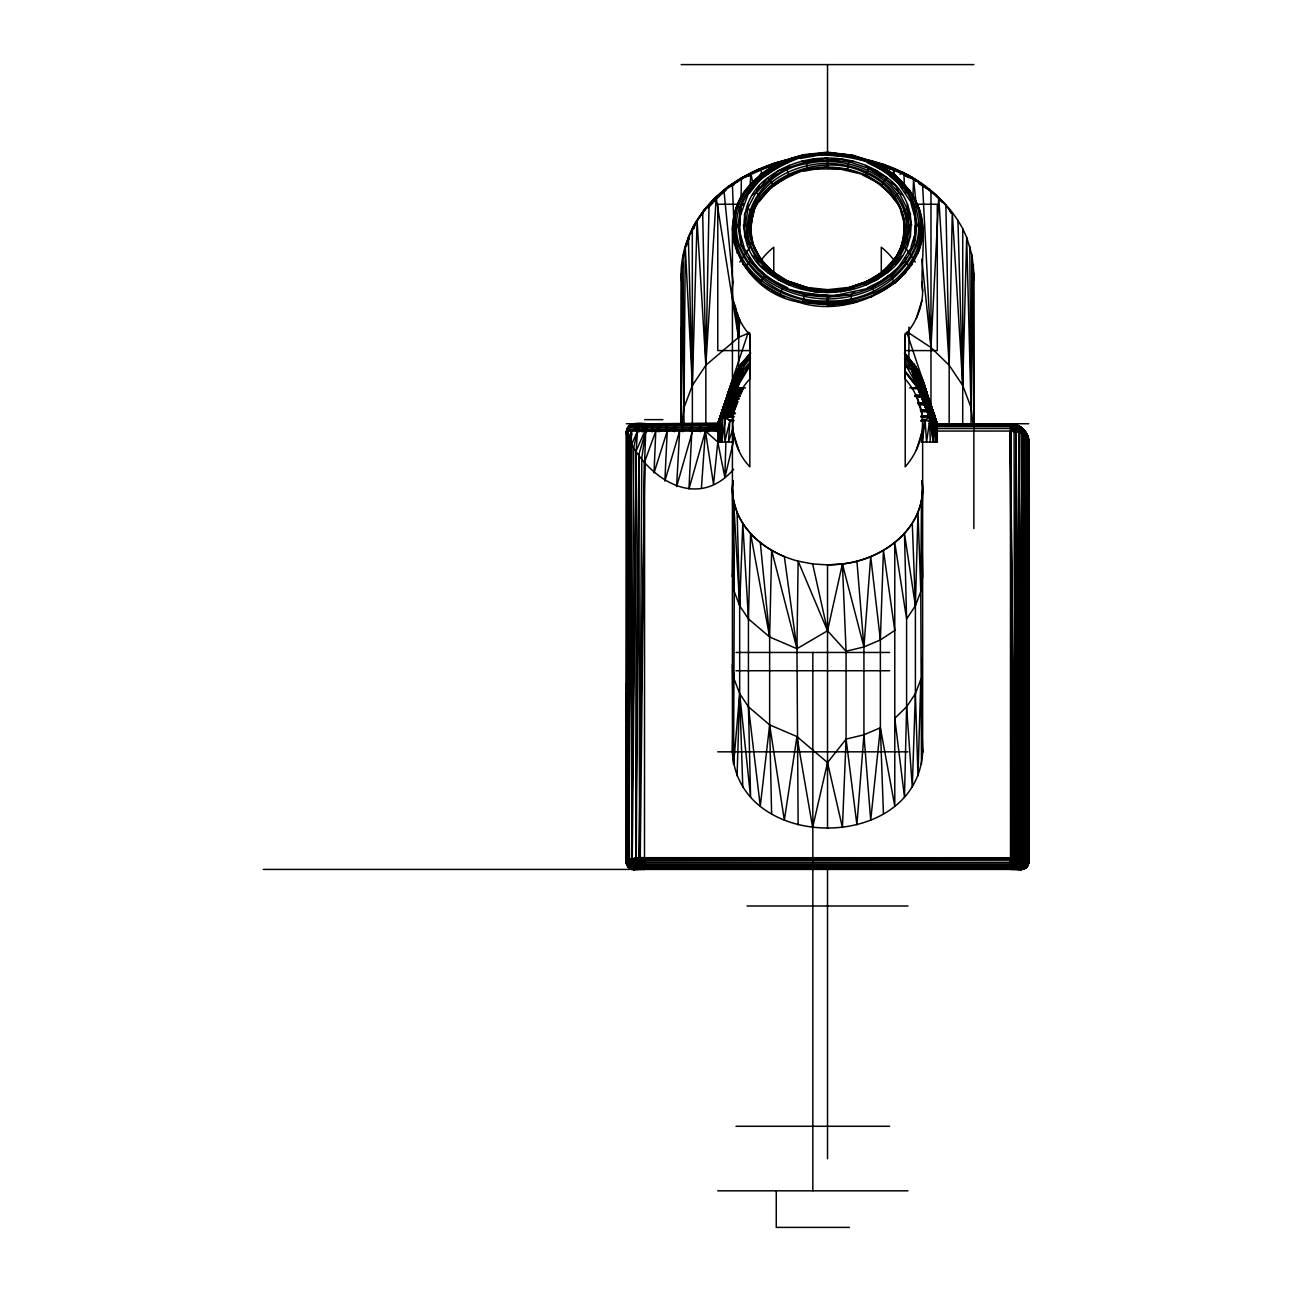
<?xml version="1.0" encoding="UTF-8"?>
<svg xmlns="http://www.w3.org/2000/svg" width="1292" height="1292" viewBox="0 0 1292 1292"><rect width="100%" height="100%" fill="white"/><g stroke="black" fill="none" stroke-linecap="round" stroke-linejoin="round"><path stroke-width="1.5" d="M733.614 469.271C695.564 513.263 643.997 475.585 626.523 434.193L627.605 431.06L635.357 429.17L637.489 431.06L636.165 450.908L632.273 858.857L635.406 865.688L640.816 869.419L638.91 862.975L644.611 462.003L655.771 431.06L659.372 429.17L661.956 423.986C652.024 426.99 625.328 415.733 626.539 434.193L626.329 862.103L628.461 867.271L633.645 869.419L1021.423 869.419L1026.591 867.271L1028.739 862.103L1028.739 442.042C1028.933 432.255 1020.212 423.534 1010.441 423.744L1010.506 869.419M630.318 868.628L627.282 865.382L626.798 861.102L627.605 431.06L630.641 425.892L634.84 423.744L717.787 424.067L720.177 421.127L718.594 421.305L720.581 417.542L719.305 419.189M632.499 869.338L628.413 867.029L626.975 860.94L627.605 431.06L626.572 429.17L709.147 429.17L717.787 428.686L717.787 427.62L627.298 427.394M651.798 423.744L647.13 425.892L636.165 450.908L635.761 858.259L636.601 865.608L638.587 869.419C619.837 860.714 634.114 856.838 644.498 857.71L1010.538 857.743C1015.512 858.582 1031.614 856.499 1027.802 865.575C1020.615 872.859 1032.276 863.314 1027.366 860.456C1024.508 858.938 1021.229 858.55 1018.064 858.13L1016.093 431.593L1014.075 424.519L1010.441 423.744M639.152 431.722L639.169 423.744L638.797 431.722M642.431 431.722L642.447 423.744L641.849 431.722M631.901 434.79L631.368 431.06L628.816 429.17L626.329 431.06L626.329 862.103C626.232 867.772 631.933 869.71 636.585 869.419L634.388 867.756L634.291 865.785L637.004 858.114C643.545 872.326 645.822 872.536 644.498 857.71L644.611 462.003L645.742 431.06L659.372 429.17M646.937 431.722L646.953 423.744L646.113 431.722M681.191 424.228L681.191 273.694C681.368 214.117 736.456 170.076 791.366 160.24M626.523 434.193L626.329 431.819L627.185 436.696L626.329 862.103L628.397 867.158L633.71 869.419L628.51 866.9L627.137 862.862L627.169 436.648L626.329 431.06L717.787 431.06L717.787 429.865L709.147 429.17L705.416 431.06L713.523 484.306L717.787 442.042L717.948 423.744L706.676 423.744L708.274 424.729L708.969 427.394L717.787 426.602L717.964 423.178L731.74 382.981L741.075 363.779L750.555 353.087L739.282 366.88L731.401 382.868L738.346 385.194L750.216 365.475M881.289 275.212L881.289 247.256A76.826 61.435 0 0 1 894.807 261.485M883.518 169.494L883.518 165.489L863.524 160.224M905.224 333.126L905.224 379.04C915.818 391.137 922.553 406.738 922.649 422.92L922.649 752.396C916.496 853.221 738.556 853.221 732.419 752.396L732.419 225.244M930.967 417.994L930.983 190.845L913.541 178.894L883.518 165.489M962.718 423.728L962.734 228.797C954.982 214.068 943.887 201.294 930.983 190.845M971.019 423.534L972.02 255.283L973.829 273.597L973.829 424.228L972.02 255.283L966.691 237.389L962.734 228.797M924.555 385.581C925.96 390.345 929.675 398.84 924.345 404.703L930.902 409.887L935.279 417.752L930.418 411.938L926.057 408.87L927.511 395.158L922.989 385.291L923.667 389.425L921.89 398.469L928.964 404.412L932.727 410.081L929.416 402.765L925.524 398.711L921.454 385.807C927.252 392.397 931.435 401.424 926.429 409.806C929.174 411.954 938.961 419.868 934.875 421.127L937.249 424.228L1013.299 423.97L1017.466 425.359L1019.34 429.412L1018.968 863.185L1016.836 869.419C1034.698 868.708 1022.618 863.799 1010.538 865.398L644.498 865.382L628.413 867.029L633.71 869.419M1027.834 436.389L1028.513 440.314L1025.234 431.286L1026.736 437.051L1026.413 859.971C1026.833 864.348 1024.346 869.645 1019.323 869.419L1021.229 869.048L1022.812 866.011L1023.377 434.273L1021.197 427.232L1010.441 424.051C1019.34 426.295 1029.417 431.173 1028.739 442.042L1028.384 864.364L1028.513 439.167L1026.736 433.724L1021.197 427.232L1013.299 423.97M628.655 436.486L627.605 431.06L627.185 860.779C625.732 865.026 629.721 869.597 634.033 869.419L630.044 868.256L627.121 865.43M626.685 864.364L626.442 861.619L628.413 867.029L634.162 869.419C625.409 871.793 632.046 857.048 627.185 860.779C624.068 864.445 630.641 869.645 634.291 869.419C629.091 869.71 628.752 863.783 628.639 859.971L629.785 442.042L631.368 431.06L635.357 429.17L637.004 425.892L639.847 423.986M652.557 431.722L652.573 423.744L651.539 431.722M659.146 431.722L659.162 423.744L657.951 431.722M666.543 431.722L666.559 423.744L665.267 431.383M674.586 431.722L674.602 423.744L673.18 431.383M683.048 431.722L683.064 423.744L671.743 423.744M691.753 431.722L691.769 423.744L690.235 431.383M700.442 431.722L700.474 423.744L698.94 431.383M708.953 431.722L708.969 423.744L707.467 431.383M717.044 431.722L717.06 423.744L715.623 431.383M1028.674 861.78L1026.591 867.271L1027.624 860.617L1027.495 862.588L1024.362 866.238L1016.836 869.419L1018.774 867.659L1015.464 857.904L1016.093 431.593L1014.075 428.459L1015.044 424.842L1016.093 424.632L1014.721 424.244M626.975 860.94L628.283 439.328L631.368 431.06L631.756 858.986L630.625 863.944L631.449 867.998L634.63 869.419L628.736 866.771L626.539 861.441L626.555 863.718L626.652 861.279L630.044 868.256L635.244 869.419L629.043 866.641L627.67 864.962L627.411 860.617L627.137 862.862L629.043 866.641L634.824 869.419L632.45 869.096L628.025 864.752L627.686 860.456L626.636 863.444L628.413 867.029M681.53 326.682L681.223 424.277L681.643 264.553L684.049 423.534M927.721 413.02C935.86 403.847 924.168 393.721 918.451 386.793L918.451 389.845L921.325 397.048L928.496 403.039L932.646 409.822M932.259 408.66L929.626 406.318L925.233 406.948L927.365 407.965L929.465 413.343C939.914 419.206 936.878 432.126 936.829 442.042L937.184 423.453L937.281 442.042L921.18 442.042M1018.742 425.73L1019.34 426.618L1016.093 431.593L1014.753 862.927L1013.509 868.951L1010.699 868.757L1010.715 858.033L1017.434 858.049L1020.131 860.682C1029.498 858.889 1030.596 868.757 1021.423 869.419L1027.334 866.415L1028.593 861.602L1027.641 435.905L1023.377 429.106L1018.742 432.255L1010.441 431.043L937.281 431.043M937.281 428.54L1014.075 428.459L1017.466 429.865L1018.742 432.255L1021.859 865.898L1020.599 869.032L1018.774 869.419L1025.735 868.014M1025.137 868.369L1017.708 867.626L1014.64 869.419L1015.577 868.967L1014.559 865.446L1010.538 859.099L644.498 859.067L643.787 857.726L644.11 869.419L632.03 867.933L628.493 864.542L627.977 860.294L629.462 866.512L635.018 869.419L632.838 869.08L630.012 866.383L628.283 860.133L627.137 862.862M632.45 869.096L634.453 869.419L630.254 868.192L628.025 864.752L631.578 444.771L637.489 431.06L645.79 429.17M921.858 480.882C927.979 525.892 883.534 560.05 842.4 563.942L827.526 630.787L796.954 648.713L769.644 637.004L748.439 618.933L739.67 605.787L733.598 500.715L737.102 512.326L739.67 605.787L739.67 693.643L733.581 764.299L734.26 591.51L733.598 500.715L732.419 488.828L733.21 480.899M737.102 512.326C747.713 537.601 772.277 554.3 798.133 561.164L827.526 630.787L846.082 651.265L863.928 646.937L880.369 639.928L894.775 630.448L883.437 550.36L880.369 639.928L880.369 727.784L894.791 806.192L894.775 718.32L906.596 706.789L915.398 693.643L920.792 679.382L917.982 775.911L915.398 693.643L915.398 605.787L904.465 533.515L906.596 618.933L894.775 542.592L894.775 718.32L904.481 797.116L906.596 706.789L906.596 618.933L915.398 605.787L920.792 591.526L921.454 500.715L922.617 576.684L920.792 591.526L921.471 764.299M927.834 395.4L914.72 395.643L920.728 395.675L922.278 385.517L924.765 389.199L922.456 399.858L929.384 405.543L934.891 416.589L935.311 434.209M629.705 441.912L631.578 444.771L628.784 862.022L630.658 866.254L637.214 869.419L635.341 867.707L635.163 858.356L632.273 865.995L632.725 867.869L635.486 869.419L633.306 869.064L629.091 864.332L629.834 859.519L627.573 862.588M1027.334 866.415L1028.254 861.102L1027.834 438.634L1023.377 434.273L1018.742 432.255L1018.92 860.553L1020.841 865.785L1019.905 869.015L1018.177 869.419L1025.202 864.138L1026.752 860.133L1026.736 437.051L1027.641 437.423L1025.234 435.582C1023.151 429.283 1016.465 426.344 1010.441 424.987L937.281 424.987L934.746 423.695L937.281 425.859L934.568 423.292L936.409 423.178C940.091 428.25 931.193 421.596 937.281 425.908L934.762 423.744L937.281 425.924L934.972 424.357L937.281 425.746L936.167 424.81M636.165 450.908L631.417 866.124L632.03 867.933L635.745 869.419L633.306 869.064M644.611 462.003L640.251 857.84L641.995 869.419L636.601 865.608L633.387 858.647L631.562 863.767L633.516 867.804L636.003 869.419L630.012 866.383L629.559 861.764L630.27 859.39L631.417 866.124L636.294 869.419L633.855 869.048M736.666 399.971C729.98 398.663 725.07 404.8 722.341 410.081L725.652 402.765L729.544 398.711L733.614 385.807L727.202 395.497L732.435 395.53L733.162 398.469L725.684 405.543L721.469 412.697L722.196 415.41L725.248 418.269L725.862 416.718C716.559 411.567 727.897 400.035 733.727 397.048L731.805 392.493L732.08 385.291L727.541 395.158L729.253 408.369L719.822 417.639M740.817 214.262L749.861 189.536C764.945 173.693 783.921 163.18 804.318 156.106C827.413 153.473 850.394 156.316 872.375 163.276L889.607 175.599L905.207 189.536L908.05 189.359L909.681 190.57C958.083 261.582 862.265 324.211 798.133 301.973C738.523 291.427 706.821 214.65 760.277 175.857L760.455 174.856C813.54 128.99 934.697 160.418 914.171 243.962C886.554 314.392 768.514 314.392 740.897 243.962L739.735 225.244L740.897 206.833C761.263 155.557 828.075 142.669 874.959 162.792C888.864 171.465 903.835 180.622 912.281 195.108C930.821 223.5 919.419 259.676 922.649 291.136C922.553 307.334 915.818 322.919 905.224 335.016L905.224 466.816C915.818 454.719 922.553 439.118 922.649 422.92M898.554 183.965L914.171 206.833L915.334 225.244L914.171 243.962C906.112 254.201 900.266 266.475 890.947 276.117L894.791 283.416L912.281 264.166M733.194 510.841L732.419 576.684L733.113 571.112M1027.802 865.575L1024.475 863.944L1010.538 862.297L644.498 862.281L642.334 857.743C643.981 874.523 640.121 871.018 634.55 858.437L633.516 867.804L636.891 869.419L634.485 869.032M681.272 424.244L681.514 406.205M741.075 393.995L735.035 393.931C726.944 396.902 719.644 407.384 726.54 415.039L722.196 415.41L721.711 416.815L723.795 418.043C726.766 416.46 727.703 413.634 732.467 415.41M728.203 392.461L735.471 392.72L734.534 386.114C729.948 393.204 720.807 402.426 728.107 411.098L734.195 411.066M921.842 716.511L921.939 658.985M733.21 708.097L732.419 752.396L733.194 744.467M735.051 403.928C727.331 402.426 722.212 410.242 720.161 416.589L719.579 442.042L718.158 422.597L717.787 442.042L724.877 477.475L733.323 442.042L717.787 442.042L705.416 431.06L688.959 488.941L692.173 423.744M738.846 317.38L738.475 385.759M741.027 199.065L741.398 179.007M705.852 423.631L705.852 365.232L709.05 204.895M921.842 520.401L922.617 488.828M630.27 859.39L629.559 861.764L636.245 860.52L637.634 858.049L637.86 865.543L639.314 869.419L633.242 865.882L630.448 861.506L630.738 859.245L628.784 862.022L629.01 859.826L628.106 862.297L628.283 860.133M637.634 858.049L635.422 865.688L637.877 869.419L633.516 867.804L629.802 864.138L631.239 859.115L633.242 865.882L637.537 869.419L635.196 869.015M733.581 764.299L732.419 664.54L734.26 679.382L739.67 693.643L750.587 797.116L748.439 706.805L748.439 618.933L750.587 533.531L769.644 637.004L769.644 724.877L771.615 813.944M1021.423 869.419L1026.672 867.077L1028.4 861.279L1026.542 866.916L1020.599 869.419L1026.106 866.674L1028.529 861.441L1026.51 866.884L1022.553 869.338M724.877 477.475L725.878 442.042M969.791 246.239L971.019 407.416L962.718 385.468L966.691 237.389L971.019 407.416L973.118 424.551M692.367 423.728L692.367 385.484L697.082 220.577L705.852 365.232L692.367 385.484L684.049 407.432L681.918 424.551M632.273 858.857L631.449 861.263L632.822 858.744L632.596 863.589L636.358 867.659L640.041 869.419L638.555 867.578L643.061 857.743L644.498 862.281L641.01 867.53L640.557 868.951L641.591 869.419L644.498 863.896L1010.538 863.912L1011.652 862.862L1010.441 431.043L1016.093 431.593L1018.694 858.211L1020.147 863.298L1018.774 867.659L1016.126 869.419L1020.712 867.756L1022.521 863.605L1020.518 858.453L1018.742 432.255L1022.779 858.889L1024.475 863.944L1023.619 867.998L1020.244 869.419L1023.312 869.161L1021.294 869.419C1038.316 863.605 1015.237 862.717 1010.812 862.539L1020.131 860.682L1021.1 858.55L1018.742 432.255L1020.131 860.682L1018.015 863.104L1010.828 865.543M908.825 369.189L909.019 326.957M912.927 198.903L913.541 178.894L916.238 204.992M737.07 775.911L739.67 693.643L748.439 706.805L769.644 724.877L796.954 736.569L827.526 762.571L842.416 827.526L846.082 739.121L846.082 651.265L842.4 563.942L827.526 564.879L812.652 563.942L798.133 561.164L796.954 648.713L798.133 824.748M915.398 693.643L912.281 786.941L906.596 706.789M731.805 392.493L724.941 402.28L724.844 407.933L727.283 413.165L728.704 409.742L734.696 409.758M921.099 411.712L927.139 411.712L929.61 413.795L933.454 423.744L931.984 423.711L933.486 423.841L931.984 423.711L925.524 407.658L928.722 400.762L927.301 396.596L919.468 387.455L909.616 387.907M1017.434 858.049C1020.373 861.118 1015.044 869.5 1016.529 868.967L1017.644 863.072L1016.093 431.593L1016.223 863.008L1013.849 869.419L1021.455 865.85L1026.042 859.826L1026.736 437.051L1027.915 862.878L1026.542 866.916L1020.599 869.419L1026.672 867.077L1013.138 865.398L1011.652 862.862L1011.378 869.419L1018.322 868.999L1019.776 867.707L1021.407 863.444L1019.323 858.292M1028.593 861.602L1028.497 863.718L1027.382 860.456L1027.398 864.962L1025.008 868.256L1021.132 869.419L1026.332 866.771L1027.495 862.588L1026.736 437.051L1027.043 864.752L1024.814 868.192L1020.599 869.419M936.425 421.176L935.489 442.042L932.339 415.507L928.141 414.199L934.487 415.362L930.224 407.933L923.005 401.247L927.575 400.439L929.788 401.247M1028.416 863.427L1028.513 861.441M748.326 332.125L717.787 423.744L717.787 431.06L709.147 429.17L692.528 431.06L676.62 486.567L679.624 431.06L675.199 429.17L667.221 431.06L664.847 481.141L679.624 431.06L692.173 429.17M728.623 409.806C724.085 401.844 727.493 393.075 731.256 385.84C728.72 390.426 724.263 400.165 730.125 406.205L736.133 406.334M973.474 280.913L973.829 273.597M937.281 426.505L1010.441 426.505L1019.34 429.412L1025.864 433.337L1023.377 434.273L1023.829 859.115L1023.038 867.933L1019.808 869.419L1026.106 866.674L1028.174 863.104L1027.786 730.481M682.531 267.751L682.79 262.324M931.613 406.754L924.587 405.204C931.193 386.373 916.529 366.427 904.513 353.087M1010.441 857.323C1008.148 877.333 1014.834 868.838 1013.413 857.775L1010.441 431.043L1011.991 857.759L1010.538 862.297M957.921 220.48L962.718 385.468L949.168 365.248L930.967 347.516L938.751 197.579L949.168 365.248L949.168 423.647M1020.906 869.419L1023.102 869.128L1020.906 869.419C1025.977 869.306 1025.315 863.266 1025.638 859.681L1023.377 434.273L1025.864 433.127L1023.377 429.106M705.852 365.232L716.188 197.66L738.475 337.438L705.852 365.232L702.67 212.55M1018.467 869.419C1023.587 869.322 1025.073 863.589 1024.782 859.39L1023.377 434.273L1023.312 859.002L1023.652 861.296L1028.174 863.104L1027.834 438.634L1028.513 439.167M725.313 401.166L732.063 401.247C728.833 401.392 717.981 417.219 721.469 414.958L729.915 420.449L728.494 442.042L733.242 427.571M724.166 404.606L725.458 403.314L731.514 402.587L729.302 392.106L730.836 384.871L737.684 387.164L735.972 391.46M893.37 177.343L893.919 169.3L894.645 177.279M701.411 488.182L705.416 431.06M909.051 189.795L919.161 208.868C923.086 223.581 923.36 238.875 917.982 253.135M926.848 392.461L920.033 393.931C927.123 396.757 935.004 405.817 929.465 413.343L928.157 414.118L933.728 417.881L936.845 422.468L935.489 442.042C938.073 431.754 936.49 409.096 925.508 407.481M739.848 319.479L738.475 337.438L749.441 332.738M749.893 187.841L750.959 173.871L752.961 183.706M733.129 281.801C730.174 300.971 737.102 320.658 749.845 335.016L749.845 466.816C727.057 442.995 727.057 402.862 749.845 379.04L749.845 333.126M880.369 639.928L870.711 556.577L863.928 646.937L863.928 734.793L856.919 824.748L846.082 739.121L863.928 734.793L880.369 727.784L883.437 813.944M738.685 394.819L734.68 394.803L733.388 393.156L733.904 386.906L730.674 385.84L729.948 387.245M1027.915 862.878L1028.077 860.94L1028.238 863.153M723.52 406.544L730.674 385.84L728.3 394.997L730.465 405.204L729.544 407.658L722.842 409.193L721.001 414.086M737.07 253.135L732.419 229.637L733.581 217.734L737.07 206.122M918.289 404.703L930.886 405.204L927.398 412.358L933.082 413.488L934.891 416.589L932.339 415.507L921.018 416.492L930.24 416.864L933.292 442.042L932.339 415.507L933.583 414.958C936.91 416.105 925.314 416.638 930.127 415.152L932.856 411.066L929.626 406.318L923.069 401.537L928.722 400.762L930.208 403.185L927.995 409.612L926.881 411.066L920.857 411.066M724.893 402.393L725.684 400.052M629.947 868.321L637.424 867.61L640.428 869.419L639.75 867.546L643.787 857.726M853.528 289.23L814.364 291.701L786.408 282.35L768.029 272.822C801.864 298.985 853.204 298.985 887.023 272.822C919.032 250.616 919.032 199.856 887.023 177.666C853.204 151.503 801.864 151.503 768.029 177.666C736.02 199.856 736.02 250.616 768.029 272.822L771.695 271.175L773.214 273.08L760.778 259.321C717.561 193.929 812.846 144.365 866.431 173.548C898.893 186.452 917.562 228.942 894.904 258.545C887.749 271.11 873.699 276.391 862.41 284.369C890.818 274.13 911.877 242.751 901.977 212.55C882.307 163.325 812.345 154.103 773.036 184.917C710.535 238.358 789.993 309.628 851.267 288.068C818.159 294.754 779.334 285.92 757.823 258.012C729.059 219.931 764.412 169.365 806.692 163.664C849.086 153.748 905.724 177.424 908.018 225.825C906.661 266.184 864.509 290.635 827.526 290.183M895.986 257.528L894.274 259.321C903.996 245.738 907.016 228.474 901.977 212.55C895.566 195.496 880.837 184.853 866.06 175.114L839.542 168.961L807.581 168.961C785.342 176.843 761.779 189.133 753.091 212.55L750.458 228.49L751.653 239.246L754.463 248.613M1025.234 859.535L1024.362 866.238L1018.774 869.419L1021.229 869.048L1024.411 866.254L1025.267 864.154L1024.314 859.245L1025.606 866.512L1024.508 868.127L1020.438 869.419M880.369 727.784L870.711 820.178L863.928 734.793M732.855 442.042L733.291 438.053M723.375 415.846L727.041 405.397L730.465 405.204L731.66 402.345C727.444 397.484 727.59 390.152 731.498 385.097L730.287 389.199L732.612 399.858L731.514 402.587M749.861 355.187C739.977 365.232 733.065 378.604 731.74 392.72L733.646 397.387L737.651 397.5M634.55 858.437L632.531 861.053L632.822 858.744M934.197 414.49L931.758 412.293L926.945 411.098L929.61 403.314L926.558 392.332L919.597 392.72L919.016 391.266L919.468 387.455L924.474 385.614L919.516 372.968L913.993 363.779M683.468 257.108C692.334 199.566 750.329 163.18 804.722 156.574M905.191 355.187C917.853 366.444 920.001 383.756 928.56 397.613L926.186 396.579L921.745 398.227L926.235 400.633L931.564 407.238L927.898 413.602L932.13 415.604L933.034 436.373M827.526 297.112L872.375 287.502L889.607 274.889L905.207 261.259L905.757 257.124M928.609 415.378L930.611 416.428L925.153 420.449L922.197 442.042L921.761 438.053M1021.665 858.663L1023.539 863.783L1022.812 866.011L1019.905 869.015L1017.531 869.419L1019.776 867.707L1020.518 858.453M854.658 292.024L850.75 294.673C827.623 296.853 804.722 293.93 782.677 287.502L765.445 274.889L760.455 282.14L760.277 283.416L784.341 297.402M752.558 194.688L756.304 192.508L778.075 170.802L806.24 161.855L840.688 158.787L868.66 168.428L887.023 177.666L883.373 181.881L881.855 186.193L894.274 197.676L898.764 192.508L902.494 194.688M930.902 404.606L929.61 403.314L923.538 402.587L925.766 392.106L924.232 384.871L926.622 391.799L926.186 396.579L923.392 402.345L924.587 405.204M907.549 204.443L906.968 208.367L910.634 235.774L895.598 264.795M934.568 423.292C938.073 423.938 936.975 427.345 937.281 423.744L937.281 442.042M629.995 440.104L631.368 431.06M1011.814 869.419L1010.538 866.722L644.498 866.706L639.572 857.888L638.894 454.429L635.761 858.259L633.71 863.427L635.341 867.707L638.942 869.419L636.358 867.659L639.572 857.888L641.769 458.159L645.742 431.06L638.894 454.429L636.229 860.52L642.415 869.419L644.498 865.382L641.962 860.133L642.334 857.743M747.503 246.029L748.084 242.411L744.418 214.714L759.454 185.693M627.25 865.575L631.562 863.767L644.498 862.281M856.919 301.973C821.97 307.932 789.606 304.282 760.455 282.14C732.047 262.26 724.198 218.671 745.371 190.57L747.018 189.359L749.861 189.536M749.295 257.124L749.861 261.259L765.445 274.889C754.011 267.202 749.15 254.007 740.897 243.962L737.845 225.389L740.897 206.833L744.03 203.538M789.331 285.193L759.454 264.795L748.084 242.411L743.385 225.244L745.29 225.389L748.084 208.367L747.503 204.443M907.549 246.029L906.968 242.411L909.778 225.389L911.668 225.244L906.968 208.367L895.598 185.693L868.66 168.428L865.737 165.295M919.161 248.129L922.391 228.49L920.502 226.536L915.334 225.244L914.171 243.962L919.161 248.129L904.481 274.34M1020.244 869.419L1023.926 868.03L1027.14 864.8L1026.752 860.133L1026.009 866.641L1022.618 869.096M734.437 410.404L726.508 411.05L722.373 415.362C718.029 415.475 724.844 415.007 725.587 417.542L721.776 442.042L720.161 416.589C722.535 410.048 728.736 403.346 736.424 405.607M905.094 371.773L917.368 387.164L918.983 391.315L926.186 396.579L929.513 401.101L930.741 404.138L928.302 402.539L917.675 403.039L923.715 403.136L925.524 407.658L932.226 409.193L928.367 414.797M882.032 272.079L894.904 258.545L898.764 258.271L887.023 272.822L882.549 271.433L881.855 273.08L866.06 281.882L847.471 288.035L867.013 281.22L868.66 282.35L876.993 279.67L902.494 255.784M728.026 393.01L731.094 384.951L730.287 389.199L729.237 389.376M931.516 415.943L933.422 415.233L934.746 416.169C932.679 409.968 927.543 402.426 920.001 403.928M932.339 415.507L935.763 419.206L933.357 416.815L929.19 416.718C932.307 415.846 940.075 421.757 934.294 422.532L937.265 425.181L924.378 385.84L925.12 387.245M934.584 415.911L933.938 414.28L934.181 415.475L926.348 409.742L932.856 411.066L933.632 412.794L930.078 411.114L927.139 411.712L931.112 413.925L933.551 420.498C925.201 420.255 943.515 415.039 929.465 413.343L928.528 415.039L933.987 416.105L936.216 420.562L934.423 419.835L937.281 424.729L927.721 397.839L921.89 398.469L924.604 400.665M681.578 431.383L683.064 423.744M936.232 423.744L937.249 424.939L935.279 422.274L937.281 425.633L936.635 423.647L937.249 424.745L934.778 423.841L937.265 425.585L935.553 420.675M735.293 408.433L729.253 408.369L720.888 415.475L727.687 407.965L735.842 407.045M1014.252 869.419L1016.594 867.578L1012.718 857.759L1010.441 431.043L1014.107 857.823L1017.708 867.626L637.424 867.61L640.945 857.807L641.962 860.133L644.498 860.633L1011.636 860.133L1023.652 861.296M718.643 421.176L719.579 442.042L719.709 418.511L718.837 420.562L720.645 419.835L717.803 423.744L717.803 425.165L721.614 414.538L729.964 406.463L728.607 405.478L729.512 403.12L730.981 403.911L728.833 400.633L727.638 394.189M634.937 860.666L636.391 858.179L636.245 860.52L640.444 860.197L640.945 857.807M729.56 389.134L730.836 384.871M926.703 406.253L924.943 406.205L928.011 398.695L927.317 394.577L914.72 395.497M1016.126 869.419L1019.646 865.705L1017.579 860.391L1018.064 858.13L1018.92 860.553M937.281 424.907L935.618 423.227L937.281 425.391M637.489 431.06L633.678 447.678L631.756 858.986L630.448 861.506M719.515 420.675L718.384 421.951L719.838 419.706L717.819 424.228L720.645 419.835M866.06 175.114L868.66 168.428L876.993 170.802M729.964 406.463L729.011 408.87L727.751 407.723L728.607 405.478L726.201 407.707L720.306 416.169L722.729 413.908L725.587 413.343L726.912 414.118L721.324 417.881L724.15 417.09L729.915 420.449L724.764 442.042L724.812 416.864L734.05 416.492M1020.034 869.419L1024.12 868.062L1026.575 864.542L1025.864 433.127M853.528 161.242L848.812 161.855L848.359 163.664L847.471 168.961L851.267 171.206M932.856 411.066L932.13 415.604L931.112 413.925L934.891 416.589L930.078 411.114L925.799 408.369L927.365 407.965L928.964 404.412L929.675 400.924L928.787 398.97L922.084 399.066L924.717 392.445L923.683 386.066L928.722 400.762M688.475 240.409L688.798 236.388L695.629 222.838L704.544 209.659L702.137 214.407M1016.174 860.311L1016.093 431.593M629.979 424.729L708.274 424.729C720.823 423.566 717.625 429.768 720.177 421.127C713.006 425.811 724.408 421.903 717.787 425.827L628.461 425.892M1025.234 435.582L1025.864 433.337M735.035 409.096L728.979 409.063C721.614 403.007 727.961 393.947 734.47 390.265L735.536 386.437L732.806 389.78L734.308 395.61L732.435 395.53C726.992 400.003 718.304 409.677 726.185 415.895L732.257 415.959M934.746 423.695L937.249 425.165L934.423 419.835M693.998 228.587L695.629 222.838L704.544 209.659M1012.443 868.951L644.53 868.725L638.28 857.985L637.57 860.375L638.975 860.278L640.251 857.84L640.444 860.197L641.962 860.133L641.639 857.775L640.444 860.197M638.28 857.985L637.57 860.375L638.926 857.936L638.975 860.278L638.926 857.936M718.627 421.741C717.092 427.733 717.819 419.835 720.758 422.532L717.803 424.761L718.659 423.178L719.789 422.274L717.803 425.488L720.484 423.292L718.659 423.178L717.803 424.939L708.274 424.729L718.094 423.647L717.787 442.042L717.884 423.453L719.709 418.511M717.803 425.133L720.29 423.841L717.787 425.956L720.29 423.744L717.803 424.987L718.417 423.647L717.787 425.536L720.484 423.292M751.653 220.028L754.463 210.644M900.589 248.613L903.415 239.246M911.038 246.934L914.252 236.226M1022.02 430.462L1021.197 433.143L1022.779 858.889M733.129 413.602L738.814 395.497M916.238 318.575L921.923 300.471M916.238 450.359L921.923 432.255M667.221 431.06L654.043 472.856L655.771 431.06L675.199 429.17L676.54 423.986L718.449 423.792L717.803 424.761M718.158 423.114L717.819 424.228L718.158 423.114L631.74 423.986L634.84 423.744M1014.704 860.214L1015.464 857.904M686.359 246.142L689.427 236.807L685.923 244.931M719.046 422.016L717.819 424.567L718.207 423.744M731.256 385.84L739.282 366.88L750.604 353.136M731.821 386.033L739.912 367.267L732.16 383.126M733.355 386.534L740.881 367.897L749.457 357.48M740.348 395.675L728.494 394.464L726.492 397.613C737.167 386.114 738.798 369.431 750.555 358.514M743.094 388.94L737.118 388.714L735.293 387.18L742.157 368.704L733.436 383.546L740.881 367.897L732.726 383.32M728.494 392.332L731.74 392.72L736.359 387.535L743.659 369.657L749.489 362.567M721.614 414.538L722.212 411.066L727.461 404.331L731.983 401.537L738.039 401.586M732.693 414.845L722.729 415.507L719.289 419.206L731.369 386.066L730.335 392.445L732.968 399.066L738.992 399.196M640.993 867.53L643.674 869.419L643.577 865.382M718.837 424.955L717.787 425.956L720.29 423.841L718.32 424.18M643.674 869.419L644.498 866.706L643.691 867.497L644.514 867.853M722.196 415.41L726.104 404.412L736.715 404.88M925.815 389.376L918.451 389.845L918.451 386.793M742.092 391.46L736.085 391.315L732.806 389.78L732.774 385.517L725.684 405.543L723.439 406.754M721.873 411.454L724.166 409.887L724.182 405.204L726.104 404.412M632.531 861.053L633.387 858.647M900.039 174.339L902.607 172.191C921.923 181.736 939.623 195.318 951.752 213.309M722.309 418.333L725.393 409.887L728.559 410M733.711 412.471L727.654 412.358L725.523 409.629L729.835 397.839L733.162 398.469L732.306 400.73L726.33 400.762L724.844 402.555L725.426 406.318L728.171 411.066L722.18 412.875M733.904 386.906L731.74 392.72L735.035 393.931L734.308 395.61M922.52 386.26L923.312 392.72L921.406 397.387L923.538 402.587M723.795 418.043L724.537 416.089L726.185 415.895L722.503 411.954L728.187 410.921M1013.219 860.133L1014.107 857.823M800.394 158.464L827.526 153.667L802.978 155.218L827.526 152.634L852.09 155.218L827.526 152.165L803.172 154.717L798.133 157.301L812.652 154.507M725.038 414.78L727.057 409.612L728.979 409.063L725.862 416.718L724.15 417.09M720.484 415.911L721.13 414.28L721.711 416.815L725.587 413.343L732.435 395.53L735.729 392.187L741.753 392.3M924.636 400.859L922.746 400.73L925.831 392.316L924.378 385.84L926.558 392.332L923.554 385.097L925.492 389.134M718.82 423.744L717.787 424.907M735.471 392.72L736.763 389.586L735.6 387.455L731.143 398.986L726.766 402.539L722.809 408.66M737.361 403.136L731.353 403.136L730.125 406.205L723.294 407.19L724.182 405.204M644.498 860.633L643.545 860.101L644.498 857.71M919.597 392.72L920.518 386.114L929.013 398.953L931.548 406.544M721.857 411.534L724.844 407.933L735.568 407.739M723.746 406.479L722.422 409.822M725.393 409.887L722.083 411.437L720.871 414.49M690.978 233.319L695.629 222.838L692.48 228.119M718.594 421.305L720.209 418.656L718.384 421.951L719.321 419.642L718.82 420.627M723.795 405.688L730.804 395.19L733.452 392.913L734.89 394.173M722.212 411.066L721.437 412.794L722.503 411.954M1012.718 857.759L1011.636 860.133L1010.538 857.743M721.663 412.697L722.599 414.328L720.161 416.589L723.94 413.925L735.164 413.715M719.547 418.43L721.986 413.488L727.654 412.358M760.455 282.14L745.371 266.427L749.861 261.259L756.498 266.507M626.329 715.429L627.541 712.942M851.896 154.717L850.75 156.106L841.27 155.896M801.524 289.23L806.24 288.923L807.387 287.535L815.51 290.312M726.831 396.596L727.541 395.158M736.198 384.467L743.659 369.657L747.051 367.994L749.505 365.006M746.001 189.795L735.891 208.868M734.26 383.821L742.157 368.704M782.677 287.502L780.093 294.205L771.615 291.168M866.157 160.951L866.641 160.046C895.13 165.392 922.504 180.702 941.836 202.101L943.499 202.634M732.532 386.26L729.237 392.316L729.609 394.528L732.306 400.73L736.343 400.778M720.888 415.475L721.986 413.488L721.081 416.105L729.011 408.87M918.289 389.586L919.468 387.455L923.618 398.13M737.264 384.822L747.051 367.994M739.799 262.001L749.845 247.256M901.977 212.55L906.968 208.367L910.634 214.714M733.953 411.712L727.913 411.712L722.939 415.604L721.776 442.042L722.373 415.362L720.161 416.589L727.412 412.988L735.471 413.117M741.075 363.779L735.536 372.968L731.482 382.9L739.282 366.88L743.659 369.657L737.118 388.714L743.142 388.714M717.819 424.567L718.449 423.792M726.056 398.937L729.835 397.839M734.47 390.265L736.601 386.793L737.183 388.424L734.47 390.265L736.618 389.845L736.601 386.793M925.573 407.674L932.162 409.015L932.889 412.875L930.175 416.928L928.835 415.943L931.758 412.293L931.968 407.804L927.575 400.439L920.179 394.173L921.616 392.913L926.622 397.742L931.257 405.688M787.668 162.679L782.677 163.276L781.046 162.146L760.455 174.856L780.465 162.243L803.462 154.717L804.318 156.106M792.658 284.369C764.864 271.756 740.558 242.105 751.25 210.192C762.716 179.459 796.26 163.664 827.526 163.373C858.809 163.664 892.336 179.459 903.802 210.192C913.525 239.601 893.434 269.947 866.431 281.317L872.681 279.33M933.292 442.042L931.629 415.33L933.292 442.042L929.271 417.025L921.212 417.025M732.774 385.517L730.287 389.199L732.806 389.78M732.661 228.49L734.55 226.536L739.735 225.244L740.897 206.833L736.601 207.947C713.668 301.94 863.379 335.226 909.681 266.427L905.207 261.259M904.61 228.49L909.778 225.389M931.629 415.33L930.87 416.379L928.141 414.199M707.951 207.867L715.606 197.353L728.397 186.403L743.401 176.81L749.828 175.857M718.045 424.971L719.289 423.695M742.787 195.108C752.752 179.959 767.755 168.848 784.341 161.855L780.093 162.792M749.295 193.364L764.105 174.678L765.445 175.599L782.677 163.276L775.927 168.445M759.082 201.746L773.036 184.917L768.029 177.666L756.304 192.508L760.778 197.676M1010.522 868.725L1011.474 867.513L1010.538 865.398M846.082 739.121L827.526 762.571L812.652 827.526L796.954 736.569L784.341 820.178L769.644 724.877L760.277 806.192L748.439 706.805M932.759 193.267C919.533 180.395 902.381 171.465 885.02 165.489L884.358 166.329L889.59 168.994M721.857 415.249L722.599 414.328L724.198 416.379L726.928 414.199L732.919 414.264M715.606 197.353L702.735 212.033L715.606 197.353L717.69 197.321L726.072 190.166M921.325 397.048L922.617 395.53M709.26 206.704L728.397 186.403L733.695 184.966M1023.038 431.124L1021.197 433.143L1017.466 429.865M643.545 860.101L644.498 859.067L643.545 860.101L643.061 857.743M750.587 184.934L745.371 190.57L760.972 174.21L764.105 174.678M769.37 178.877L786.408 168.428L789.331 165.295M1016.142 857.936L1017.967 860.424L1010.748 859.39L1012.121 857.936M761.795 173.952C698.035 226.423 758.63 304.654 827.526 300.875C896.438 304.654 957.033 226.423 893.273 173.952L889.607 175.599L905.207 189.536L905.757 193.364M709.163 204.33L728.397 186.403M865.737 285.193L885.682 271.901M740.025 396.531L733.985 396.531L732.629 395.126L734.68 394.803L732.968 399.066L725.942 399.276L727.767 396.596L737.651 397.387M926.057 408.87L927.317 407.723M731.353 403.136L726.766 402.539L724.311 404.138L728.866 396.579L736.424 390.442L742.432 390.604M930.24 416.864L929.271 417.025L930.175 416.928L926.558 442.042L925.153 420.449L921.115 420.385M872.375 163.276L874.603 162.243L894.096 174.21L909.681 190.57M890.947 276.117L889.607 274.889L872.375 287.502L874.959 294.205L870.711 297.402M642.318 867.513L643.255 869.419L644.53 868.725M722.147 415.297L723.94 413.925M720.306 423.744L717.803 425.73L720.209 424.067M722.599 414.328L720.581 415.346M724.053 190.295L743.401 176.81L730.255 186.581C751.201 171.868 774.925 160.256 800.652 157.64M782.371 179.927L788.992 175.114L792.658 174.888M924.636 405.462L926.025 404.461L930.515 416.089L934.084 418.899L935.521 418.495L934.859 417.025M925.088 406.463L926.445 405.478L921.664 393.156L921.164 386.906L928.787 398.97M729.544 398.711L733.985 396.531L733.307 398.227L731.143 398.986L732.645 399.906L730.465 400.665M1010.506 869.258L1019.646 865.705L1023.91 861.328L1023.312 858.986L1025.444 861.748L1023.377 434.273L1026.688 862.184L1025.38 866.447L1019.323 869.419M741.414 393.156L733.388 393.156L736.085 391.315L735.6 387.455L736.424 390.442M722.664 417.348L724.537 416.089L721.711 416.815M919.016 391.266L920.582 390.265L919.516 386.437L922.246 389.78M905.45 371.498L916.706 385.194L923.651 382.868L915.77 366.88L911.409 369.657L905.159 365.426M915.527 181.478L916.561 180.832L912.055 177.246M922.423 399.906L923.909 398.986M874.959 294.205L894.613 282.14M1010.748 859.39L1013.477 857.856L1017.967 860.424L1010.796 860.924M759.664 168.881L741.592 178.135L759.664 168.881L760.746 169.607L793.482 158.367L800.895 157.414M1012.637 869.419L1013.509 868.951L1010.538 863.912M925.54 403.12L924.071 403.911L925.33 402.684L923.392 402.345M772.455 166.167L777.332 163.761L791.77 160.176M867.384 287.793L879.141 282.044M744.87 177.262L776.589 162.84L793.046 158.755L793.563 159.724M740.897 243.962L735.891 248.129L733.581 241.539M751.314 172.805L776.589 162.84L777.332 163.761L783.227 162.873M807.387 287.535L788.621 281.317L786.408 282.35L778.075 279.67M934.471 415.346L930.095 418.979L933.551 420.498L931.257 421.886L932.824 422.113L931.435 422.306L933.454 423.744L931.903 423.485L933.308 423.388L931.58 422.694L933.954 421.596L930.854 420.853L934.084 418.899L926.622 397.742M626.329 687.748L628.154 686.908L626.329 686.359M626.329 732.596L628.154 732.596L626.329 733.42L628.154 734.147L626.329 734.147M626.329 699.053L628.154 699.295L626.329 700.086L628.154 700.845L626.329 701.378M626.329 726.427L628.154 725.62L626.329 725.62M626.329 710.907L628.154 711.682L626.329 711.65L628.154 711.682L626.329 710.971L628.154 710.148L626.329 709.437M626.329 702.444L628.154 703.171L626.329 704.447M720.161 416.589L722.729 415.507M1013.461 869.419L1014.559 868.951L1013.138 865.398M1015.77 869.419L1020.341 867.739L1025.137 868.337M733.388 393.156L735.729 392.187M626.329 740.268L628.154 739.557L626.329 739.557M626.329 740.477L628.154 741.107L626.329 741.059L628.154 741.107L626.329 741.786L628.154 742.658L626.329 743.11M814.364 158.787L806.24 161.855L801.524 161.242M1014.64 869.419L1015.851 868.967L1010.699 868.757M927.656 412.988L929.093 412.455M1012.234 869.419L1013.509 868.951M840.688 291.701L868.66 282.35M917.368 387.164L924.313 384.838M921.729 421.58L925.153 420.449L921.115 420.449M803.866 155.185C763.588 162.356 725.232 201.988 739.185 244.753C752.477 280.332 791.318 298.646 827.526 298.969C863.75 298.646 902.591 280.332 915.867 244.753C927.075 210.871 904.093 176.051 873.263 162.485M626.329 738.62L628.154 738.023L626.329 738.023M1017.531 869.419L1022.037 869.08M626.329 740.849L628.154 741.107L626.329 741.689L628.154 742.658L626.329 742.496M842.416 304.767L852.09 301.779L850.75 294.673M626.329 713.798L628.154 713.232L626.329 713.232M626.329 719.999L628.154 719.434L626.329 719.434M1014.559 868.951L1013.041 869.419L1015.851 868.967M626.329 685.923L628.154 685.358L626.329 684.582M1015.028 869.419L1016.529 868.967M626.329 732.354L628.154 731.821L626.329 731.288M726.233 415.943L724.441 416.428L725.458 413.795L722.842 409.193M931.564 407.238L930.886 405.204M626.329 740.058L628.154 739.557L626.329 739.945M1013.849 869.419L1015.577 868.967M771.905 164.019L776.589 162.84M933.212 415.249L932.469 414.328L934.891 416.589L932.679 415.362L933.163 436.325M921.422 421.337L925.153 420.449L921.39 420.95M626.329 710.584L628.154 710.148L626.329 709.76M626.329 700.506L628.154 700.07L626.329 700.296M628.154 741.883L626.329 741.333M1016.481 869.419L1018.322 868.999M626.329 695.839L628.154 695.435L626.329 695.435M1017.385 868.983L1015.399 869.419L1018.807 868.999M928.883 411.841L927.365 412.164L926.509 410L931.015 410.178L933.292 411.76M1017.192 869.419L1019.146 868.999M626.329 687.296L628.154 686.908L626.329 686.908M626.329 732.984L628.154 732.596M626.329 730.642L628.154 730.271L626.329 729.818M626.329 741.495L628.154 741.107M1017.854 869.419L1019.905 869.015M803.785 171.206L827.526 166.862M723.488 407.238L724.166 409.887L728.704 409.742M626.329 735.261L628.154 734.922L626.329 734.421M917.417 397.387L923.166 397.064L925.524 398.711M1011.878 423.792L1010.441 424.051L1015.044 424.842L1010.441 424.987L1014.672 426.005L1010.441 426.505L1014.672 426.231L1010.441 428.54L1011.878 431.092M921.196 421.144L925.153 420.449M752.558 255.784L756.304 258.271L760.148 258.545C775.361 280.8 801.993 288.73 827.526 291.071L806.24 288.923M1019.049 869.419L1021.229 869.048M1019.566 869.419L1021.762 869.064M852.09 301.779L827.526 305.703L827.526 295.448L804.318 294.673L800.394 292.024M1020.599 869.032L1018.177 869.419L1021.794 867.836L1023.91 861.328L1022.23 858.76L1018.742 432.255M626.329 685.616L628.154 685.358L626.329 684.841M626.329 701.104L628.154 700.845L626.329 700.797M626.329 708.856L628.154 708.597L626.329 708.145M626.329 710.39L628.154 710.148L626.329 710.148M1010.828 864.122L1018.015 863.104M1019.808 869.419L1022.247 869.08M626.329 711.149L628.154 710.907M931.064 421.402L932.485 421.224L922.633 420.449M628.154 683.807L626.329 683.823M725.587 413.343L727.283 413.165M827.526 289.683L847.972 287.518L848.812 288.923L827.526 292.525L827.526 289.65L807.096 287.518L788.039 281.22M725.684 405.543L727.041 405.397M626.329 708L628.154 708.597L626.329 708.355M634.921 863.298L636.197 863.169M692.173 423.986L694.983 423.744M930.66 420.385L932.081 420.158L930.143 419.076M626.329 698.681L628.154 698.52M835.165 868.918L819.903 868.918M1010.748 867.917L1020.341 867.739L1022.085 863.541L1022.23 858.76L1022.57 861.07M906.968 242.411L901.977 244.446L904.352 229.637L903.415 220.028L900.589 210.644M798.133 301.973C831.289 304.185 866.932 302.231 894.096 280.671C915.43 263.536 927.075 234.676 918.451 207.947L914.171 206.833M627.363 732.822L626.329 729.495L628.154 729.495L626.329 728.769M707.806 423.986L717.787 423.824M922.391 419.835L926.396 419.803L922.343 419.755M803.785 288.068L807.581 288.035M813.798 294.592L804.318 294.673L802.978 301.779L827.526 304.363M928.56 411.05L926.945 411.098M681.191 64.6L973.861 64.6M739.541 204.249L717.787 204.249L717.787 350.584L749.828 350.584M915.237 204.249L937.281 204.249L937.281 350.584L905.224 350.584M745.452 387.907L736.359 387.535M911.926 388.714L917.95 388.714L919.468 387.455L918.628 390.442L921.664 393.156L920.372 394.803L922.423 395.126L921.067 396.531L915.043 396.531M736.779 404.703L730.723 404.703L729.722 402.684L737.667 402.377M920.582 410.323L926.622 410.404L920.582 410.339L926.622 410.404L920.598 410.307L926.622 410.404L920.631 410.388L926.622 410.404L927.995 409.612L926.073 409.063L927.365 407.965L934.278 415.556L926.445 405.478M733.84 417.171L724.877 416.928L726.459 415.378L724.941 415.152L723.536 415.943M644.611 419.642L662.909 419.642M728.688 419.755L732.726 419.755M733.323 421.58L729.915 420.449L733.937 420.449M626.329 423.744L720.791 423.744M929.223 423.744L1028.739 423.744M736.004 652.46L889.655 652.46M736.004 670.742L889.655 670.742M626.329 685.358L628.154 685.358L626.329 686.1L628.154 685.358L626.329 685.131M626.329 687.683L628.154 687.683M626.329 689.234L628.154 689.234L626.329 688.442M626.329 692.334L628.154 692.334M626.329 693.885L628.154 693.885L626.329 693.303M626.329 697.745L628.154 697.745L626.329 697.26M626.329 699.295L628.154 699.295M626.329 702.396L628.154 702.396L626.329 702.024M626.329 703.171L628.154 703.171M626.329 704.721L628.154 704.721M626.329 707.047L628.154 707.047L626.329 705.852M626.329 716.333L628.154 716.333L626.329 715.655M626.329 717.884L628.154 717.884L626.329 717.367M626.329 720.209L628.154 720.209M626.329 721.76L628.154 721.76M626.329 722.535L628.154 722.535L626.329 721.857M626.329 729.495L628.154 729.495M626.329 730.271L628.154 730.271L626.329 730.028M626.329 731.046L628.154 731.046L626.329 730.82M626.329 731.821L628.154 731.821L626.329 731.563M626.329 736.472L628.154 736.472L626.329 736.198M717.722 751.831L907.953 751.831M263.261 869.419L629.091 869.419M747.051 905.999L908.018 905.999M736.004 1126.285L889.655 1126.285M717.722 1190.82L907.953 1190.82M849.425 1227.4L776.25 1227.4L776.25 1190.82M839.542 168.961L847.471 168.961L827.526 168.202L827.526 157.963L806.24 161.855L807.581 168.961M921.406 417.526L929.481 417.542L934.084 418.899M921.034 416.444L929.061 416.492L921.002 416.331M1010.441 857.71L1014.801 857.856L1017.967 860.424M921.051 416.379L929.061 416.492M733.953 411.857L726.508 411.05M739.315 398.388L733.307 398.227L731.886 397.064M736.763 389.586L742.771 389.78M827.526 155.024L850.75 156.106L854.658 158.464M919.678 393.059L921.664 393.156L919.339 392.187M931.984 423.711L932.856 423.744M931.952 423.631L933.454 423.744M708.662 425.892L717.787 426.602M931.58 422.694L933.115 422.839M827.526 159.627L848.812 161.855M927.769 413.165L929.465 413.343M930.515 416.089L928.867 415.895L930.127 415.152L930.983 416.299M626.329 711.472L628.154 711.682M827.526 152.634C851.396 155.056 876.105 159.61 894.791 175.857L893.273 173.952M860.747 159.304L885.02 165.489L901.348 172.321L884.358 166.329L893.321 170.076M1016.917 867.594L1010.796 866.819L1017.66 865.559L1022.117 860.989L1021.1 858.55L1021.423 860.86M729.915 420.449L733.678 420.95M631.74 869.161L633.839 869.419M932.436 423.744L933.502 423.889M850.039 156.574L872.1 160.87L885.02 165.489L882.614 164.003M628.154 717.884L626.329 717.577L627.541 720.403M854.981 157.979L866.641 160.046L861.183 158.383M626.329 693.529L628.154 693.885M1024.621 433.854L1021.197 433.143L1019.34 429.412M626.329 733.775L628.154 734.147M855.579 157.737L866.641 160.046M931.613 418.931L933.099 419.254L929.804 418.269L933.906 413.602L932.226 409.193M726.169 411.841L727.687 412.164M637.877 869.419L635.955 868.999L638.232 869.419L636.794 868.999M637.683 868.983L639.669 869.419L638.603 868.967M885.02 165.489L868.046 161.403L882.533 165.796M745.29 225.389L749.731 227.44L750.7 229.637L753.091 212.55L748.084 208.367M727.687 407.965L729.253 408.369M923.166 397.064L921.067 396.531L921.406 397.387M626.329 688.733L628.154 689.234M639.556 868.967L641.591 869.419M661.133 423.744L661.956 423.986M851.589 154.717L874.959 162.792L851.202 155.185M734.292 386.841L735.293 387.18M724.166 409.887L727.412 412.988M730.432 400.859L731.983 401.537M1017.466 425.359L1022.02 428.556M726.265 398.97L727.461 404.331L729.818 406.948M905.853 175.664L916.561 180.832M870.711 161.855L883.437 168.105M867.384 162.679L890.947 174.678M862.41 174.888L882.032 184.917M787.668 287.793L764.105 276.117M937.249 424.309L936.006 422.016M905.514 175.89L908.841 177.747M934.972 424.357L937.281 425.956L935.408 423.744L936.006 424.341M727.057 409.612L728.446 410.404M874.022 162.146L894.613 174.856L904.481 184.934L912.281 195.108M772.519 271.433L788.992 281.882M918.774 183.545L930.175 190.748L929.255 188.955M908.825 332.948L930.967 347.516L922.569 184.611M932.759 418.333L929.513 417.51L930.288 442.042M917.885 388.424L920.582 390.265M729.043 404.461L730.416 405.462M1019.34 426.618L1023.038 429.445M907.162 355.494L904.465 353.136L915.77 366.88L923.57 382.9M742.787 264.166L745.371 266.427M725.975 412.455L727.17 413.602M1021.197 427.232L1024.621 430.591M885.682 178.877L898.764 192.508M756.304 258.271L769.37 271.901M759.082 257.528L765.381 265.748M935.214 419.706L936.652 421.854M728.349 406.253L729.544 407.658M905.595 357.48L914.171 367.897L923.231 386.033M904.513 358.514L912.895 368.704L921.616 383.546L914.171 367.897L921.697 386.534M905.563 362.567L911.409 369.657L919.759 387.18M905.563 365.006L918.709 387.535M936.619 423.792L937.249 424.567M905.24 372.225L917.611 387.907L911.409 369.657L917.804 384.822M760.778 259.321L753.091 244.446L748.084 242.411L744.418 235.774M905.224 247.256L915.269 262.001M889.687 193.525L895.986 201.746M933.082 413.488L934.181 415.475M786.408 168.428L788.992 175.114L773.214 186.193L773.036 184.917M918.854 384.467L912.895 368.704L920.792 383.821M626.329 727.348L627.541 729.818M724.78 408.143L725.523 409.629M923.796 385.84L915.156 367.267L922.327 383.32M933.405 412.697L934.051 414.086M935.343 418.511L936.006 419.9M932.469 414.328L932.905 415.297M912.895 368.704L920.776 386.841M949.62 210.16L950.944 213.115M915.77 366.88L922.892 383.126M906.742 332.125L937.233 423.615M931.306 406.479L933.212 411.534M936.425 421.741L937.152 423.873M921.164 386.906L923.312 392.72M925.233 397.839L930.418 411.938M930.611 412.552L931.516 414.958M928.011 405.397L928.867 407.707M929.546 409.629L930.983 413.505M922.278 385.517L927.608 400.601M1023.829 859.115L1024.653 861.506M1016.788 858.001L1017.579 860.391M916.238 395.497L921.923 413.602M733.129 300.471L738.814 318.575M733.129 432.255L738.814 450.359M1024.782 859.39L1025.509 861.78M917.982 206.122L921.471 217.734M911.038 203.538L917.223 225.389M744.03 246.934L737.845 225.389M1025.638 859.681L1026.284 862.039M842.4 563.942L863.928 646.937L856.919 561.132M1026.413 859.971L1026.962 862.313M812.652 563.942L827.526 630.787M1014.721 431.35L1014.075 428.459L1014.785 857.872L1010.441 431.043M922.391 228.49L922.649 229.637M1027.075 860.294L1027.495 862.588M750.458 228.49L753.091 244.446M641.639 857.775L641.962 860.133M761.004 169.349L761.779 175.357M1019.921 858.372L1020.196 860.698M709.147 429.17L708.969 427.394L717.787 428.686L717.787 429.865M921.842 259.191L930.967 347.516M760.294 542.592L769.644 637.004L771.647 550.344L796.954 648.713L784.341 556.594A95.107 76.067 0 0 1 732.935 480.866M723.988 190.925L733.113 283.239M735.293 305.332L738.475 337.438L737.522 313.326M921.858 744.467L922.649 752.396L920.792 679.382M626.378 861.78L626.555 863.718M627.605 431.06L628.106 437.584M640.38 862.911L640.59 865.43M921.923 281.801L922.649 291.136M962.718 385.468L952.285 212.453L949.168 365.248L945.873 204.798M771.421 165.489L771.647 169.494M748.439 618.933L742.787 523.357L739.67 605.787L734.26 591.51L732.419 488.828M692.318 228.894L692.367 385.484L685.245 246.384L684.049 407.432L683 255.428M681.191 273.694L681.578 281.026M637.602 429.735L637.311 423.744L637.327 431.722M732.386 184.708L733.824 220.884M912.281 523.357L915.398 605.787L917.982 512.326L920.792 591.526M739.67 693.643L742.787 786.941M903.964 173.774L904.335 185.87M688.361 237.518L692.367 385.484M936.894 422.597L937.12 434.257M636.714 431.722L636.568 423.744L636.568 431.722M626.798 861.102L626.83 863.153M718.158 422.597L718.239 442.042M1027.834 438.634L1028.707 861.942M973.377 264.424L973.813 424.277M628.283 439.328L628.639 859.971M973.861 385.5L973.861 528.557M827.526 64.6L827.526 155.266M827.526 828.463L827.526 564.879A95.107 76.067 0 0 0 922.117 480.866M827.526 867.869L827.526 1158.763M812.83 652.46L812.83 1190.82M773.763 275.212L773.763 247.256A76.826 61.435 0 0 0 760.245 261.485M644.611 857.323L644.611 869.419M637.182 423.744L637.182 431.722L637.182 423.744M719.111 423.663L718.158 424.648L719.111 423.663M726.928 414.199L725.458 413.795L726.928 414.199M1015.044 428.346L1013.299 431.189L1010.441 428.54L1015.044 428.346M628.154 734.922L626.329 735.6L628.154 734.922M1023.264 869.145L1021.294 869.419L1023.312 869.161M628.154 730.271L626.329 730.432L628.154 730.271M628.154 707.822L626.329 707.855L628.154 707.822M628.154 717.108L626.329 717.141L628.154 717.108M628.154 693.11L626.329 693.11L628.154 693.11M923.715 403.136L917.659 403.088L923.715 403.136M628.154 743.433L626.329 743.32L628.154 743.433M628.154 742.658L626.329 742.625L628.154 742.658M937.281 425.972L936.216 424.955L937.281 425.989M644.498 863.896L643.529 862.83L644.498 863.896"/></g></svg>
